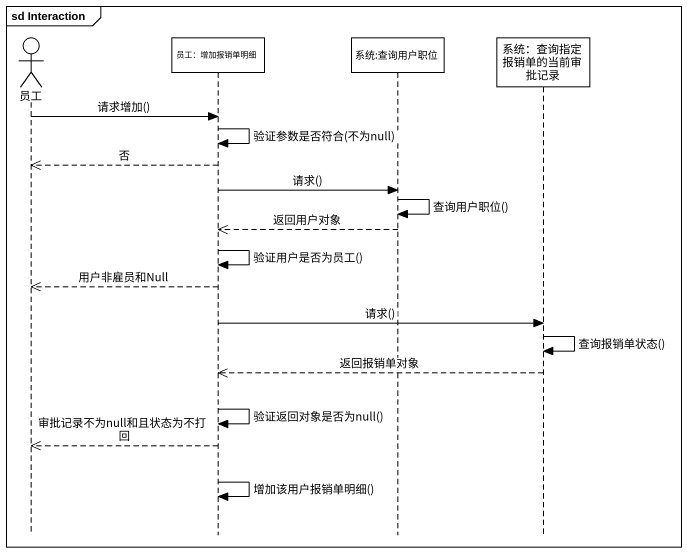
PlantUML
@startuml
mainframe sd Interaction
hide footbox
actor 员工
participant "员工：增加报销单明细" as 员工_增加报销单明细
participant "系统:查询用户职位" as 系统_查询用户职位
participant "系统：查询指定报销单的当前审批记录" as 系统_查询指定报销单的当前审批记录

员工 -> 员工_增加报销单明细 : 请求增加()
员工_增加报销单明细 -> 员工_增加报销单明细 : 验证参数是否符合(不为null)
员工_增加报销单明细 -->> 员工 : 否
员工_增加报销单明细 -> 系统_查询用户职位 : 请求()
系统_查询用户职位 -> 系统_查询用户职位 : 查询用户职位()
系统_查询用户职位 -->> 员工_增加报销单明细 : 返回用户对象
员工_增加报销单明细 -> 员工_增加报销单明细 : 验证用户是否为员工()
员工_增加报销单明细 -->> 员工 : 用户非雇员和Null
员工_增加报销单明细 -> 系统_查询指定报销单的当前审批记录 : 请求()
系统_查询指定报销单的当前审批记录 -> 系统_查询指定报销单的当前审批记录 : 查询报销单状态()
系统_查询指定报销单的当前审批记录 -->> 员工_增加报销单明细 : 返回报销单对象
员工_增加报销单明细 -> 员工_增加报销单明细 : 验证返回对象是否为null()
员工_增加报销单明细 -->> 员工 : 审批记录不为null和且状态为不打回
员工_增加报销单明细 -> 员工_增加报销单明细 : 增加该用户报销单明细()
@enduml
